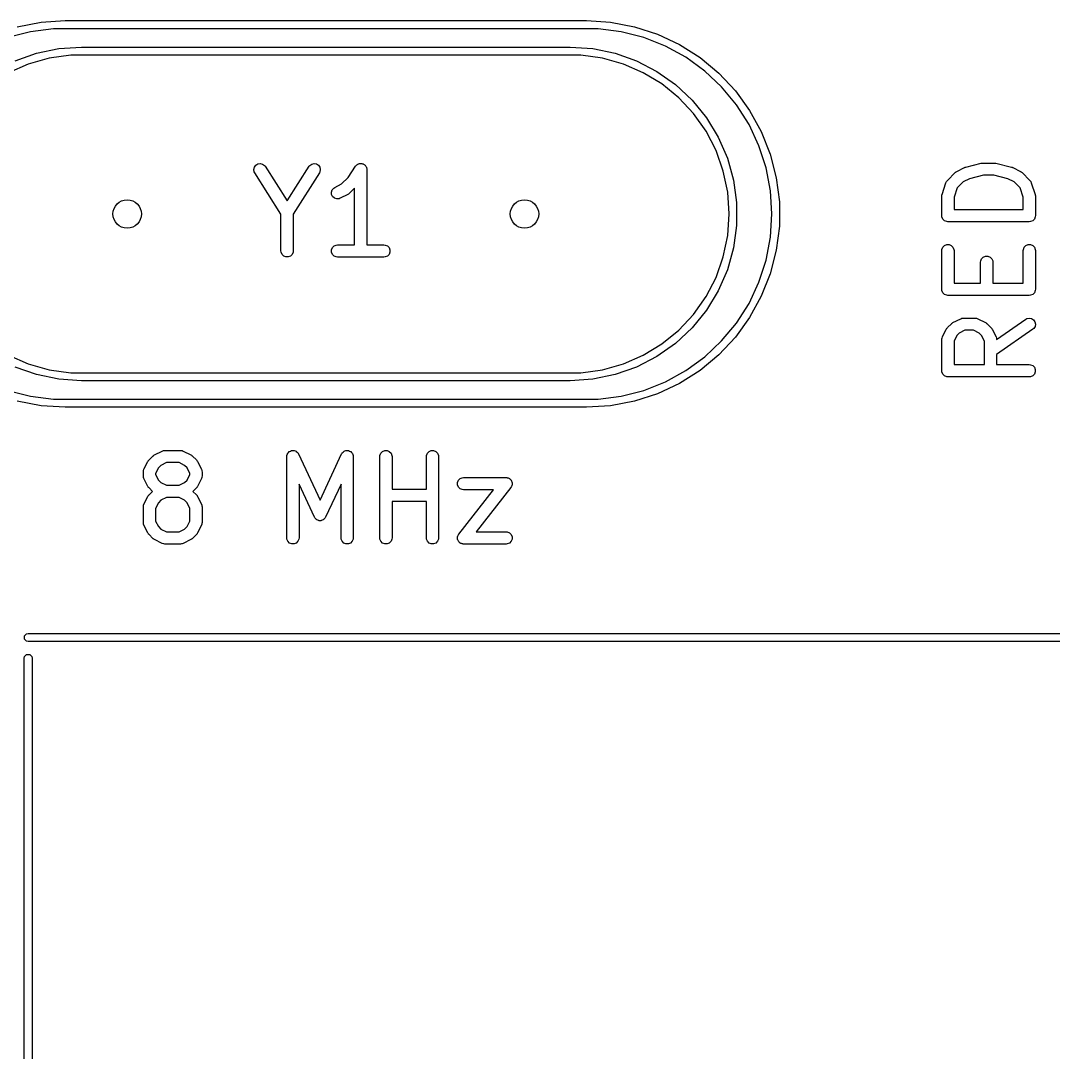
# Model space of a CAD drawing. Extents: x 3.96 to 7.48, y -4.88 to -2.96.
# Drawn here: x 6.0737 to 6.5731, y -3.475 to -2.976 of the extents above; entities that cross this region are included whole.
import ezdxf

# ---------------------------------------------------------------- set-up
doc = ezdxf.new("R2010")
doc.units = 0
doc.header["$MEASUREMENT"] = 0
doc.layers.add('BLACK', color=7, linetype='CONTINUOUS')

msp = doc.modelspace()

# ---------------------------------------------------------------- linework, layer by layer
at = {"layer": 'BLACK', "linetype": 'CONTINUOUS'}
for p, q in [((6.08358, -2.97675), (6.0953, -2.97601)), ((6.0953, -2.97601), (6.34727, -2.97601)), ((6.0953, -2.97601), (6.0953, -2.97601)), ((6.34727, -2.97601), (6.34727, -2.97601)), ((6.34727, -2.97601), (6.35898, -2.97675)), ((6.07204, -2.97895), (6.08358, -2.97675)), ((6.08966, -2.97995), (6.07848, -2.98136)), ((6.09529, -2.97995), (6.08966, -2.97995)), ((6.0953, -2.97995), (6.09529, -2.97995)), ((6.34727, -2.97995), (6.0953, -2.97995)), ((6.0953, -2.97995), (6.0953, -2.97995)), ((6.3529, -2.97995), (6.34727, -2.97995)), ((6.36408, -2.98136), (6.3529, -2.97995)), ((6.35898, -2.97675), (6.37052, -2.97895)), ((6.37052, -2.97895), (6.38169, -2.98258)), ((6.07848, -2.98136), (6.06756, -2.98416)), ((6.375, -2.98417), (6.36408, -2.98136)), ((6.38548, -2.98831), (6.375, -2.98417)), ((6.38169, -2.98258), (6.39231, -2.98758)), ((6.0814, -2.9918), (6.09218, -2.98956)), ((6.09218, -2.98956), (6.10317, -2.98881)), ((6.10317, -2.98881), (6.33939, -2.98881)), ((6.10317, -2.98881), (6.10317, -2.98881)), ((6.33939, -2.98881), (6.33939, -2.98881)), ((6.33939, -2.98881), (6.35038, -2.98956)), ((6.35038, -2.98956), (6.36117, -2.9918)), ((6.39535, -2.99374), (6.38548, -2.98831)), ((6.39231, -2.98758), (6.40222, -2.99387)), ((6.07102, -2.99549), (6.0814, -2.9918)), ((6.08751, -2.99417), (6.0774, -2.99701)), ((6.09792, -2.99274), (6.08751, -2.99417)), ((6.10316, -2.99274), (6.09792, -2.99274)), ((6.10317, -2.99275), (6.10316, -2.99274)), ((6.33939, -2.99275), (6.10317, -2.99275)), ((6.10317, -2.99275), (6.10317, -2.99275)), ((6.34464, -2.99275), (6.33939, -2.99275)), ((6.35505, -2.99418), (6.34464, -2.99275)), ((6.36516, -2.99701), (6.35505, -2.99418)), ((6.36117, -2.9918), (6.37154, -2.99549)), ((6.37154, -2.99549), (6.38133, -3.00056)), ((6.40447, -3.00037), (6.39535, -2.99374)), ((6.40222, -2.99387), (6.41127, -3.00136)), ((6.0774, -2.99701), (6.06777, -3.00119)), ((6.37479, -3.00119), (6.36516, -2.99701)), ((6.38377, -3.00665), (6.37479, -3.00119)), ((6.38133, -3.00056), (6.39032, -3.00691)), ((6.41268, -3.00808), (6.40447, -3.00037)), ((6.41127, -3.00136), (6.41931, -3.00992)), ((6.39191, -3.01328), (6.38377, -3.00665)), ((6.39032, -3.00691), (6.39837, -3.01443)), ((6.41987, -3.01677), (6.41268, -3.00808)), ((6.41931, -3.00992), (6.42621, -3.01941)), ((6.39908, -3.02095), (6.39191, -3.01328)), ((6.39837, -3.01443), (6.40533, -3.02297)), ((6.40514, -3.02953), (6.39908, -3.02095)), ((6.42591, -3.02628), (6.41987, -3.01677)), ((6.42621, -3.01941), (6.43187, -3.0297)), ((6.40533, -3.02297), (6.41105, -3.03239)), ((6.40997, -3.03886), (6.40514, -3.02953)), ((6.4307, -3.03648), (6.42591, -3.02628)), ((6.43187, -3.0297), (6.43619, -3.04062)), ((6.41105, -3.03239), (6.41544, -3.04249)), ((6.41349, -3.04876), (6.40997, -3.03886)), ((6.43419, -3.0472), (6.4307, -3.03648)), ((6.43619, -3.04062), (6.43911, -3.052)), ((6.18671, -3.04686), (6.18737, -3.04592)), ((6.18737, -3.04592), (6.18834, -3.0453)), ((6.18834, -3.0453), (6.18948, -3.0451)), ((6.18948, -3.0451), (6.1906, -3.04535)), ((6.1906, -3.04535), (6.19154, -3.04601)), ((6.19154, -3.04601), (6.1919, -3.04647)), ((6.21317, -3.04647), (6.21352, -3.04601)), ((6.21352, -3.04601), (6.21447, -3.04535)), ((6.21447, -3.04535), (6.21559, -3.0451)), ((6.21559, -3.0451), (6.21673, -3.0453)), ((6.21673, -3.0453), (6.2177, -3.04592)), ((6.2177, -3.04592), (6.21836, -3.04686)), ((6.2357, -3.04641), (6.23606, -3.04597)), ((6.23606, -3.04597), (6.23631, -3.0458)), ((6.23631, -3.0458), (6.23651, -3.0456)), ((6.23651, -3.0456), (6.23678, -3.04549)), ((6.23678, -3.04549), (6.23702, -3.04533)), ((6.23702, -3.04533), (6.23731, -3.04527)), ((6.23731, -3.04527), (6.23758, -3.04516)), ((6.23758, -3.04516), (6.23787, -3.04516)), ((6.23787, -3.04516), (6.23815, -3.0451)), ((6.23815, -3.0451), (6.23844, -3.04516)), ((6.23844, -3.04516), (6.23873, -3.04516)), ((6.23873, -3.04516), (6.239, -3.04527)), ((6.239, -3.04527), (6.23928, -3.04532)), ((6.23928, -3.04532), (6.23952, -3.04549)), ((6.23952, -3.04549), (6.23979, -3.0456)), ((6.23979, -3.0456), (6.24, -3.0458)), ((6.24, -3.0458), (6.24024, -3.04596)), ((6.24024, -3.04596), (6.2404, -3.04621)), ((6.2404, -3.04621), (6.24061, -3.04641)), ((6.41544, -3.04249), (6.41841, -3.0531)), ((6.53075, -3.04685), (6.53825, -3.04497)), ((6.53825, -3.04497), (6.53835, -3.04496)), ((6.53835, -3.04496), (6.53839, -3.04494)), ((6.53839, -3.04494), (6.53861, -3.04492)), ((6.53861, -3.04492), (6.53882, -3.04489)), ((6.53882, -3.04489), (6.53887, -3.04489)), ((6.53887, -3.04489), (6.53897, -3.04488)), ((6.53897, -3.04488), (6.54459, -3.04488)), ((6.54459, -3.04488), (6.54469, -3.04489)), ((6.54469, -3.04489), (6.54473, -3.04489)), ((6.54473, -3.04489), (6.54495, -3.04492)), ((6.54495, -3.04492), (6.54517, -3.04494)), ((6.54517, -3.04494), (6.54521, -3.04496)), ((6.54521, -3.04496), (6.54531, -3.04497)), ((6.54531, -3.04497), (6.55281, -3.04685)), ((6.18646, -3.04799), (6.18671, -3.04686)), ((6.18666, -3.04912), (6.18646, -3.04799)), ((6.18692, -3.04964), (6.18666, -3.04912)), ((6.19958, -3.06954), (6.18692, -3.04964)), ((6.1919, -3.04647), (6.20253, -3.06318)), ((6.20253, -3.06318), (6.21317, -3.04647)), ((6.21815, -3.04964), (6.20549, -3.06954)), ((6.21841, -3.04912), (6.21815, -3.04964)), ((6.21836, -3.04686), (6.21861, -3.04799)), ((6.21861, -3.04799), (6.21841, -3.04912)), ((6.23211, -3.0518), (6.2357, -3.04642)), ((6.2357, -3.04642), (6.2357, -3.04641)), ((6.2357, -3.04641), (6.2357, -3.04641)), ((6.2357, -3.04641), (6.2357, -3.04641)), ((6.24061, -3.04641), (6.24072, -3.04668)), ((6.24072, -3.04668), (6.24088, -3.04692)), ((6.24088, -3.04692), (6.24094, -3.04721)), ((6.24094, -3.04721), (6.24105, -3.04748)), ((6.24105, -3.04748), (6.24111, -3.04805)), ((6.24111, -3.04805), (6.24111, -3.04805)), ((6.24111, -3.04805), (6.24111, -3.04805)), ((6.24111, -3.04805), (6.24111, -3.04805)), ((6.24111, -3.04805), (6.24111, -3.08447)), ((6.41562, -3.05904), (6.41349, -3.04876)), ((6.4363, -3.05827), (6.43419, -3.0472)), ((6.52188, -3.05325), (6.52563, -3.0495)), ((6.52563, -3.0495), (6.52586, -3.04931)), ((6.52586, -3.04931), (6.52591, -3.04925)), ((6.52591, -3.04925), (6.526, -3.0492)), ((6.526, -3.0492), (6.52608, -3.04913)), ((6.52608, -3.04913), (6.52615, -3.0491)), ((6.52615, -3.0491), (6.5264, -3.04894)), ((6.5264, -3.04894), (6.53015, -3.04707)), ((6.53015, -3.04707), (6.53019, -3.04705)), ((6.53019, -3.04705), (6.53021, -3.04704)), ((6.53021, -3.04704), (6.53045, -3.04695)), ((6.53045, -3.04695), (6.53069, -3.04686)), ((6.53069, -3.04686), (6.53071, -3.04686)), ((6.53071, -3.04686), (6.53075, -3.04685)), ((6.53933, -3.05079), (6.5325, -3.0525)), ((6.54423, -3.05079), (6.53933, -3.05079)), ((6.55106, -3.0525), (6.54423, -3.05079)), ((6.55281, -3.04685), (6.55285, -3.04686)), ((6.55285, -3.04686), (6.55287, -3.04686)), ((6.55287, -3.04686), (6.55311, -3.04695)), ((6.55311, -3.04695), (6.55335, -3.04704)), ((6.55335, -3.04704), (6.55337, -3.04705)), ((6.55337, -3.04705), (6.55341, -3.04707)), ((6.55341, -3.04707), (6.55716, -3.04894)), ((6.55716, -3.04894), (6.55741, -3.0491)), ((6.55741, -3.0491), (6.55748, -3.04913)), ((6.55748, -3.04913), (6.55756, -3.0492)), ((6.55756, -3.0492), (6.55765, -3.04925)), ((6.55765, -3.04925), (6.5577, -3.04931)), ((6.5577, -3.04931), (6.55793, -3.0495)), ((6.55793, -3.0495), (6.56168, -3.05325)), ((6.22558, -3.05666), (6.22891, -3.055)), ((6.22891, -3.055), (6.23211, -3.0518)), ((6.41841, -3.0531), (6.41991, -3.06401)), ((6.43911, -3.052), (6.44058, -3.06364)), ((6.51929, -3.06003), (6.52117, -3.0544)), ((6.52117, -3.0544), (6.5214, -3.05387)), ((6.5214, -3.05387), (6.52147, -3.05379)), ((6.52147, -3.05379), (6.52151, -3.05369)), ((6.52151, -3.05369), (6.52188, -3.05325)), ((6.52947, -3.05401), (6.52655, -3.05693)), ((6.5325, -3.0525), (6.52947, -3.05401)), ((6.55409, -3.05401), (6.55106, -3.0525)), ((6.55701, -3.05693), (6.55409, -3.05401)), ((6.56168, -3.05325), (6.56204, -3.05369)), ((6.56204, -3.05369), (6.56208, -3.05379)), ((6.56208, -3.05379), (6.56215, -3.05387)), ((6.56215, -3.05387), (6.56239, -3.0544)), ((6.56239, -3.0544), (6.56426, -3.06003)), ((6.22398, -3.05893), (6.22434, -3.05784)), ((6.22406, -3.06008), (6.22398, -3.05893)), ((6.22457, -3.06111), (6.22406, -3.06008)), ((6.22434, -3.05784), (6.2251, -3.05697)), ((6.22544, -3.06187), (6.22457, -3.06111)), ((6.2251, -3.05697), (6.22558, -3.05666)), ((6.23198, -3.06007), (6.22823, -3.06194)), ((6.23222, -3.05991), (6.23198, -3.06007)), ((6.2323, -3.05988), (6.23222, -3.05991)), ((6.23238, -3.05982), (6.2323, -3.05988)), ((6.23247, -3.05976), (6.23238, -3.05982)), ((6.23252, -3.0597), (6.23247, -3.05976)), ((6.23274, -3.05951), (6.23252, -3.0597)), ((6.2352, -3.05706), (6.23274, -3.05951)), ((6.2352, -3.08447), (6.2352, -3.05706)), ((6.41634, -3.06952), (6.41562, -3.05904)), ((6.43701, -3.06952), (6.4363, -3.05827)), ((6.51914, -3.06096), (6.51917, -3.06067)), ((6.51914, -3.07033), (6.51914, -3.06096)), ((6.51916, -3.06059), (6.51919, -3.06049)), ((6.51917, -3.06067), (6.51916, -3.06059)), ((6.51919, -3.06049), (6.5192, -3.06038)), ((6.5192, -3.06038), (6.51923, -3.06031)), ((6.51923, -3.06031), (6.51929, -3.06003)), ((6.52655, -3.05693), (6.52505, -3.06144)), ((6.55851, -3.06144), (6.55701, -3.05693)), ((6.56426, -3.06003), (6.56433, -3.06031)), ((6.56433, -3.06031), (6.56436, -3.06038)), ((6.56436, -3.06038), (6.56437, -3.06049)), ((6.56437, -3.06049), (6.56439, -3.06059)), ((6.56439, -3.06059), (6.56439, -3.06067)), ((6.56439, -3.06067), (6.56442, -3.06096)), ((6.56442, -3.06096), (6.56442, -3.07033)), ((6.22654, -3.06223), (6.22544, -3.06187)), ((6.22769, -3.06215), (6.22654, -3.06223)), ((6.22823, -3.06194), (6.22769, -3.06215)), ((6.41991, -3.06401), (6.41991, -3.07502)), ((6.44058, -3.06364), (6.44058, -3.07539)), ((6.52505, -3.06144), (6.52505, -3.06738)), ((6.55851, -3.06738), (6.55851, -3.06144)), ((6.19958, -3.08742), (6.19958, -3.06954)), ((6.20549, -3.06954), (6.20549, -3.08742)), ((6.41562, -3.07999), (6.41634, -3.06952)), ((6.4363, -3.08076), (6.43701, -3.06952)), ((6.5192, -3.07091), (6.51914, -3.07033)), ((6.51964, -3.07197), (6.5192, -3.07091)), ((6.52505, -3.06738), (6.55851, -3.06738)), ((6.56436, -3.07091), (6.56392, -3.07197)), ((6.56442, -3.07033), (6.56436, -3.07091)), ((6.41991, -3.07502), (6.41841, -3.08594)), ((6.44058, -3.07539), (6.43911, -3.08704)), ((6.52045, -3.07279), (6.51964, -3.07197)), ((6.52152, -3.07323), (6.52045, -3.07279)), ((6.52209, -3.07329), (6.52152, -3.07323)), ((6.56146, -3.07329), (6.52209, -3.07329)), ((6.56204, -3.07323), (6.56146, -3.07329)), ((6.5631, -3.07279), (6.56204, -3.07323)), ((6.56392, -3.07197), (6.5631, -3.07279)), ((6.41349, -3.09028), (6.41562, -3.07999)), ((6.43419, -3.09183), (6.4363, -3.08076)), ((6.22401, -3.08685), (6.22445, -3.08578)), ((6.22445, -3.08578), (6.22526, -3.08497)), ((6.22526, -3.08497), (6.22633, -3.08453)), ((6.22633, -3.08453), (6.22691, -3.08447)), ((6.22691, -3.08447), (6.2352, -3.08447)), ((6.24111, -3.08447), (6.2494, -3.08447)), ((6.2494, -3.08447), (6.24998, -3.08453)), ((6.24998, -3.08453), (6.25104, -3.08497)), ((6.25104, -3.08497), (6.25186, -3.08578)), ((6.25186, -3.08578), (6.2523, -3.08685)), ((6.41841, -3.08594), (6.41544, -3.09654)), ((6.5192, -3.08663), (6.51964, -3.08557)), ((6.51964, -3.08557), (6.52045, -3.08475)), ((6.52045, -3.08475), (6.52152, -3.08431)), ((6.52152, -3.08431), (6.52267, -3.08431)), ((6.52267, -3.08431), (6.52373, -3.08475)), ((6.52373, -3.08475), (6.52455, -3.08557)), ((6.52455, -3.08557), (6.52499, -3.08663)), ((6.55857, -3.08663), (6.55901, -3.08557)), ((6.55901, -3.08557), (6.55982, -3.08475)), ((6.55982, -3.08475), (6.56089, -3.08431)), ((6.56089, -3.08431), (6.56204, -3.08431)), ((6.56204, -3.08431), (6.5631, -3.08475)), ((6.5631, -3.08475), (6.56392, -3.08557)), ((6.56392, -3.08557), (6.56436, -3.08663)), ((6.19964, -3.088), (6.19958, -3.08742)), ((6.20008, -3.08906), (6.19964, -3.088)), ((6.20089, -3.08988), (6.20008, -3.08906)), ((6.20196, -3.09032), (6.20089, -3.08988)), ((6.20311, -3.09032), (6.20196, -3.09032)), ((6.20417, -3.08988), (6.20311, -3.09032)), ((6.20499, -3.08906), (6.20417, -3.08988)), ((6.20543, -3.088), (6.20499, -3.08906)), ((6.20549, -3.08742), (6.20543, -3.088)), ((6.22401, -3.088), (6.22401, -3.08685)), ((6.22445, -3.08906), (6.22401, -3.088)), ((6.22526, -3.08988), (6.22445, -3.08906)), ((6.22633, -3.09032), (6.22526, -3.08988)), ((6.22691, -3.09038), (6.22633, -3.09032)), ((6.2494, -3.09038), (6.22691, -3.09038)), ((6.24998, -3.09032), (6.2494, -3.09038)), ((6.25104, -3.08988), (6.24998, -3.09032)), ((6.25186, -3.08906), (6.25104, -3.08988)), ((6.2523, -3.088), (6.25186, -3.08906)), ((6.2523, -3.08685), (6.2523, -3.088)), ((6.40997, -3.10017), (6.41349, -3.09028)), ((6.43911, -3.08704), (6.43619, -3.09841)), ((6.51914, -3.08721), (6.5192, -3.08663)), ((6.51914, -3.10595), (6.51914, -3.08721)), ((6.52499, -3.08663), (6.52505, -3.08721)), ((6.52505, -3.08721), (6.52505, -3.103)), ((6.53839, -3.09119), (6.5392, -3.09037)), ((6.5392, -3.09037), (6.54026, -3.08993)), ((6.54026, -3.08993), (6.54142, -3.08993)), ((6.54142, -3.08993), (6.54248, -3.09037)), ((6.54248, -3.09037), (6.5433, -3.09119)), ((6.55851, -3.08721), (6.55857, -3.08663)), ((6.55851, -3.103), (6.55851, -3.08721)), ((6.56436, -3.08663), (6.56442, -3.08721)), ((6.56442, -3.08721), (6.56442, -3.10595)), ((6.4307, -3.10255), (6.43419, -3.09183)), ((6.53789, -3.09283), (6.53794, -3.09225)), ((6.53789, -3.103), (6.53789, -3.09283)), ((6.53794, -3.09225), (6.53839, -3.09119)), ((6.5433, -3.09119), (6.54374, -3.09225)), ((6.54374, -3.09225), (6.54379, -3.09283)), ((6.54379, -3.09283), (6.54379, -3.103)), ((6.40514, -3.1095), (6.40997, -3.10017)), ((6.41544, -3.09654), (6.41105, -3.10665)), ((6.43619, -3.09841), (6.43187, -3.10933)), ((6.42591, -3.11275), (6.4307, -3.10255)), ((6.5192, -3.10653), (6.51914, -3.10595)), ((6.52505, -3.103), (6.53789, -3.103)), ((6.54379, -3.103), (6.55851, -3.103)), ((6.56442, -3.10595), (6.56436, -3.10653)), ((6.39908, -3.11808), (6.40514, -3.1095)), ((6.41105, -3.10665), (6.40533, -3.11606)), ((6.43187, -3.10933), (6.42621, -3.11962)), ((6.51964, -3.10759), (6.5192, -3.10653)), ((6.52045, -3.10841), (6.51964, -3.10759)), ((6.52152, -3.10885), (6.52045, -3.10841)), ((6.52209, -3.10891), (6.52152, -3.10885)), ((6.56146, -3.10891), (6.52209, -3.10891)), ((6.56204, -3.10885), (6.56146, -3.10891)), ((6.5631, -3.10841), (6.56204, -3.10885)), ((6.56392, -3.10759), (6.5631, -3.10841)), ((6.56436, -3.10653), (6.56392, -3.10759)), ((6.40533, -3.11606), (6.39837, -3.1246)), ((6.41987, -3.12226), (6.42591, -3.11275)), ((6.39191, -3.12575), (6.39908, -3.11808)), ((6.42621, -3.11962), (6.41931, -3.12912)), ((6.52452, -3.12206), (6.52827, -3.12019)), ((6.52827, -3.12019), (6.52881, -3.11998)), ((6.52881, -3.11998), (6.52892, -3.11997)), ((6.52892, -3.11997), (6.52902, -3.11993)), ((6.52902, -3.11993), (6.52959, -3.11987)), ((6.52959, -3.11987), (6.53522, -3.11987)), ((6.53522, -3.11987), (6.53579, -3.11993)), ((6.53579, -3.11993), (6.53589, -3.11997)), ((6.53589, -3.11997), (6.536, -3.11998)), ((6.536, -3.11998), (6.53654, -3.12019)), ((6.53654, -3.12019), (6.54029, -3.12206)), ((6.54566, -3.13028), (6.55977, -3.12041)), ((6.55977, -3.12041), (6.56027, -3.12012)), ((6.56027, -3.12012), (6.5614, -3.11987)), ((6.5614, -3.11987), (6.56253, -3.12007)), ((6.56253, -3.12007), (6.56351, -3.12069)), ((6.56351, -3.12069), (6.56417, -3.12164)), ((6.38377, -3.13238), (6.39191, -3.12575)), ((6.39837, -3.1246), (6.39032, -3.13212)), ((6.41268, -3.13095), (6.41987, -3.12226)), ((6.51945, -3.129), (6.52133, -3.12526)), ((6.52133, -3.12526), (6.52148, -3.12501)), ((6.52148, -3.12501), (6.52151, -3.12494)), ((6.52151, -3.12494), (6.52158, -3.12485)), ((6.52158, -3.12485), (6.52163, -3.12477)), ((6.52163, -3.12477), (6.52169, -3.12471)), ((6.52169, -3.12471), (6.52188, -3.12449)), ((6.52188, -3.12449), (6.52375, -3.12261)), ((6.52375, -3.12261), (6.52398, -3.12243)), ((6.52398, -3.12243), (6.52403, -3.12237)), ((6.52403, -3.12237), (6.52412, -3.12231)), ((6.52412, -3.12231), (6.5242, -3.12225)), ((6.5242, -3.12225), (6.52427, -3.12222)), ((6.52427, -3.12222), (6.52452, -3.12206)), ((6.53029, -3.12578), (6.52759, -3.12713)), ((6.53452, -3.12578), (6.53029, -3.12578)), ((6.53722, -3.12713), (6.53452, -3.12578)), ((6.54029, -3.12206), (6.54053, -3.12222)), ((6.54053, -3.12222), (6.54061, -3.12225)), ((6.54061, -3.12225), (6.54069, -3.12231)), ((6.54069, -3.12231), (6.54078, -3.12237)), ((6.54078, -3.12237), (6.54083, -3.12243)), ((6.54083, -3.12243), (6.54105, -3.12261)), ((6.54105, -3.12261), (6.54293, -3.12449)), ((6.54293, -3.12449), (6.54311, -3.12471)), ((6.54311, -3.12471), (6.54317, -3.12477)), ((6.54317, -3.12477), (6.54323, -3.12485)), ((6.54323, -3.12485), (6.5433, -3.12494)), ((6.5433, -3.12494), (6.54333, -3.12501)), ((6.54333, -3.12501), (6.54348, -3.12526)), ((6.54348, -3.12526), (6.54536, -3.129)), ((6.56316, -3.12525), (6.54567, -3.13749)), ((6.5636, -3.12487), (6.56316, -3.12525)), ((6.56421, -3.1239), (6.5636, -3.12487)), ((6.56417, -3.12164), (6.56442, -3.12276)), ((6.56442, -3.12276), (6.56421, -3.1239)), ((6.40447, -3.13866), (6.41268, -3.13095)), ((6.41931, -3.12912), (6.41127, -3.13768)), ((6.51914, -3.13033), (6.5192, -3.12975)), ((6.51914, -3.14532), (6.51914, -3.13033)), ((6.5192, -3.12975), (6.51924, -3.12965)), ((6.51924, -3.12955), (6.51945, -3.129)), ((6.51924, -3.12965), (6.51924, -3.12955)), ((6.52639, -3.12832), (6.52505, -3.13102)), ((6.52505, -3.13102), (6.52505, -3.14237)), ((6.52759, -3.12713), (6.52639, -3.12832)), ((6.53841, -3.12832), (6.53722, -3.12713)), ((6.53976, -3.13102), (6.53841, -3.12832)), ((6.53976, -3.14237), (6.53976, -3.13102)), ((6.54536, -3.129), (6.54556, -3.12955)), ((6.54556, -3.12955), (6.54557, -3.12965)), ((6.54557, -3.12965), (6.54561, -3.12975)), ((6.54561, -3.12975), (6.54566, -3.13028)), ((6.37479, -3.13784), (6.38377, -3.13238)), ((6.39032, -3.13212), (6.38133, -3.13847)), ((6.06777, -3.13784), (6.0774, -3.14203)), ((6.36516, -3.14202), (6.37479, -3.13784)), ((6.38133, -3.13847), (6.37154, -3.14354)), ((6.39535, -3.14529), (6.40447, -3.13866)), ((6.41127, -3.13768), (6.40222, -3.14516)), ((6.54567, -3.13749), (6.54567, -3.14237)), ((6.0814, -3.14723), (6.07102, -3.14354)), ((6.0774, -3.14203), (6.08751, -3.14486)), ((6.08751, -3.14486), (6.09792, -3.14629)), ((6.34464, -3.14629), (6.35505, -3.14486)), ((6.35505, -3.14486), (6.36516, -3.14202)), ((6.37154, -3.14354), (6.36117, -3.14723)), ((6.38548, -3.15072), (6.39535, -3.14529)), ((6.40222, -3.14516), (6.39231, -3.15145)), ((6.5192, -3.1459), (6.51914, -3.14532)), ((6.51964, -3.14696), (6.5192, -3.1459)), ((6.52505, -3.14237), (6.53976, -3.14237)), ((6.54567, -3.14237), (6.56146, -3.14237)), ((6.56146, -3.14237), (6.56204, -3.14243)), ((6.56204, -3.14243), (6.5631, -3.14287)), ((6.5631, -3.14287), (6.56392, -3.14368)), ((6.56392, -3.14368), (6.56436, -3.14475)), ((6.56436, -3.1459), (6.56392, -3.14696)), ((6.56436, -3.14475), (6.56436, -3.1459)), ((6.09218, -3.14947), (6.0814, -3.14723)), ((6.10317, -3.15023), (6.09218, -3.14947)), ((6.09792, -3.14629), (6.10317, -3.14629)), ((6.10317, -3.14629), (6.10317, -3.14629)), ((6.10317, -3.14629), (6.33939, -3.14629)), ((6.33939, -3.15023), (6.10317, -3.15023)), ((6.10317, -3.15023), (6.10317, -3.15023)), ((6.10317, -3.15023), (6.10317, -3.15023)), ((6.33939, -3.14629), (6.33939, -3.14629)), ((6.33939, -3.14629), (6.34464, -3.14629)), ((6.33941, -3.15022), (6.33939, -3.15023)), ((6.33939, -3.15023), (6.33939, -3.15023)), ((6.33939, -3.15023), (6.33939, -3.15023)), ((6.33939, -3.15023), (6.33939, -3.15023)), ((6.35038, -3.14947), (6.33941, -3.15022)), ((6.36117, -3.14723), (6.35038, -3.14947)), ((6.375, -3.15487), (6.38548, -3.15072)), ((6.52045, -3.14778), (6.51964, -3.14696)), ((6.52152, -3.14822), (6.52045, -3.14778)), ((6.52209, -3.14828), (6.52152, -3.14822)), ((6.56146, -3.14828), (6.52209, -3.14828)), ((6.56204, -3.14822), (6.56146, -3.14828)), ((6.5631, -3.14778), (6.56204, -3.14822)), ((6.56392, -3.14696), (6.5631, -3.14778)), ((6.06756, -3.15487), (6.07848, -3.15767)), ((6.36408, -3.15767), (6.375, -3.15487)), ((6.39231, -3.15145), (6.38169, -3.15645)), ((6.08358, -3.16228), (6.07204, -3.16008)), ((6.07848, -3.15767), (6.08966, -3.15908)), ((6.08966, -3.15908), (6.0953, -3.15908)), ((6.0953, -3.15908), (6.0953, -3.15908)), ((6.0953, -3.15908), (6.34727, -3.15908)), ((6.34727, -3.15908), (6.34727, -3.15908)), ((6.34727, -3.15908), (6.3529, -3.15908)), ((6.3529, -3.15908), (6.36408, -3.15767)), ((6.37052, -3.16008), (6.35898, -3.16228)), ((6.38169, -3.15645), (6.37052, -3.16008)), ((6.0953, -3.16302), (6.08358, -3.16228)), ((6.34727, -3.16302), (6.0953, -3.16302)), ((6.0953, -3.16302), (6.0953, -3.16302)), ((6.0953, -3.16302), (6.0953, -3.16302)), ((6.34728, -3.16302), (6.34727, -3.16302)), ((6.34727, -3.16302), (6.34727, -3.16302)), ((6.34727, -3.16302), (6.34727, -3.16302)), ((6.34727, -3.16302), (6.34727, -3.16302)), ((6.35898, -3.16228), (6.34728, -3.16302)), ((6.13841, -3.18607), (6.14216, -3.18419)), ((6.14216, -3.18419), (6.1427, -3.18398)), ((6.1427, -3.18398), (6.1428, -3.18398)), ((6.1428, -3.18398), (6.1429, -3.18394)), ((6.1429, -3.18394), (6.14348, -3.18388)), ((6.14348, -3.18388), (6.15098, -3.18388)), ((6.15098, -3.18388), (6.15155, -3.18394)), ((6.15155, -3.18394), (6.15165, -3.18398)), ((6.15165, -3.18398), (6.15176, -3.18398)), ((6.15176, -3.18398), (6.1523, -3.18419)), ((6.1523, -3.18419), (6.15605, -3.18607)), ((6.20245, -3.18626), (6.20265, -3.18578)), ((6.20265, -3.18578), (6.20282, -3.1853)), ((6.20282, -3.1853), (6.20287, -3.18525)), ((6.20287, -3.18525), (6.20289, -3.18519)), ((6.20289, -3.18519), (6.20325, -3.18483)), ((6.20325, -3.18483), (6.2036, -3.18445)), ((6.2036, -3.18445), (6.20366, -3.18442)), ((6.20366, -3.18442), (6.20371, -3.18438)), ((6.20371, -3.18438), (6.20418, -3.18418)), ((6.20418, -3.18418), (6.20464, -3.18396)), ((6.20464, -3.18396), (6.20471, -3.18396)), ((6.20471, -3.18396), (6.20477, -3.18394)), ((6.20477, -3.18394), (6.20528, -3.18394)), ((6.20528, -3.18394), (6.20579, -3.18391)), ((6.20579, -3.18391), (6.20586, -3.18394)), ((6.20586, -3.18394), (6.20592, -3.18394)), ((6.20592, -3.18394), (6.2064, -3.18413)), ((6.2064, -3.18413), (6.20688, -3.18431)), ((6.20688, -3.18431), (6.20693, -3.18435)), ((6.20693, -3.18435), (6.20699, -3.18438)), ((6.20699, -3.18438), (6.20735, -3.18474)), ((6.20735, -3.18474), (6.20773, -3.18509)), ((6.20773, -3.18509), (6.20777, -3.18516)), ((6.20777, -3.18516), (6.2078, -3.18519)), ((6.2078, -3.18519), (6.20783, -3.18526)), ((6.20783, -3.18526), (6.20802, -3.18558)), ((6.20802, -3.18558), (6.21847, -3.20797)), ((6.21847, -3.20797), (6.22892, -3.18558)), ((6.22892, -3.18558), (6.22911, -3.18526)), ((6.22911, -3.18526), (6.22914, -3.18519)), ((6.22914, -3.18519), (6.22917, -3.18516)), ((6.22917, -3.18516), (6.22921, -3.18509)), ((6.22921, -3.18509), (6.22959, -3.18474)), ((6.22959, -3.18474), (6.22995, -3.18438)), ((6.22995, -3.18438), (6.23001, -3.18435)), ((6.23001, -3.18435), (6.23006, -3.18431)), ((6.23006, -3.18431), (6.23054, -3.18413)), ((6.23054, -3.18413), (6.23102, -3.18394)), ((6.23102, -3.18394), (6.23108, -3.18394)), ((6.23108, -3.18394), (6.23114, -3.18391)), ((6.23114, -3.18391), (6.23166, -3.18394)), ((6.23166, -3.18394), (6.23217, -3.18394)), ((6.23217, -3.18394), (6.23223, -3.18396)), ((6.23223, -3.18396), (6.23229, -3.18396)), ((6.23229, -3.18396), (6.23276, -3.18418)), ((6.23276, -3.18418), (6.23323, -3.18438)), ((6.23323, -3.18438), (6.23328, -3.18442)), ((6.23328, -3.18442), (6.23334, -3.18445)), ((6.23334, -3.18445), (6.23369, -3.18483)), ((6.23369, -3.18483), (6.23405, -3.18519)), ((6.23405, -3.18519), (6.23407, -3.18525)), ((6.23407, -3.18525), (6.23412, -3.1853)), ((6.23412, -3.1853), (6.23429, -3.18578)), ((6.23429, -3.18578), (6.23449, -3.18626)), ((6.24744, -3.18626), (6.24788, -3.18519)), ((6.24788, -3.18519), (6.2487, -3.18438)), ((6.2487, -3.18438), (6.24976, -3.18394)), ((6.24976, -3.18394), (6.25092, -3.18394)), ((6.25092, -3.18394), (6.25198, -3.18438)), ((6.25198, -3.18438), (6.2528, -3.18519)), ((6.2528, -3.18519), (6.25324, -3.18626)), ((6.26994, -3.18626), (6.27038, -3.18519)), ((6.27038, -3.18519), (6.2712, -3.18438)), ((6.2712, -3.18438), (6.27226, -3.18394)), ((6.27226, -3.18394), (6.27341, -3.18394)), ((6.27341, -3.18394), (6.27448, -3.18438)), ((6.27448, -3.18438), (6.27529, -3.18519)), ((6.27529, -3.18519), (6.27573, -3.18626)), ((6.13334, -3.19301), (6.13521, -3.18926)), ((6.13521, -3.18926), (6.13537, -3.18901)), ((6.13537, -3.18901), (6.1354, -3.18894)), ((6.1354, -3.18894), (6.13547, -3.18886)), ((6.13547, -3.18886), (6.13552, -3.18877)), ((6.13552, -3.18877), (6.13558, -3.18872)), ((6.13558, -3.18872), (6.13577, -3.18849)), ((6.13577, -3.18849), (6.13764, -3.18662)), ((6.13764, -3.18662), (6.13787, -3.18643)), ((6.13787, -3.18643), (6.13792, -3.18637)), ((6.13792, -3.18637), (6.13801, -3.18632)), ((6.13801, -3.18632), (6.13809, -3.18625)), ((6.13809, -3.18625), (6.13816, -3.18622)), ((6.13816, -3.18622), (6.13841, -3.18607)), ((6.14418, -3.18979), (6.14148, -3.19113)), ((6.15028, -3.18979), (6.14418, -3.18979)), ((6.15298, -3.19113), (6.15028, -3.18979)), ((6.15605, -3.18607), (6.1563, -3.18622)), ((6.1563, -3.18622), (6.15637, -3.18625)), ((6.15637, -3.18625), (6.15645, -3.18632)), ((6.15645, -3.18632), (6.15654, -3.18637)), ((6.15654, -3.18637), (6.15659, -3.18643)), ((6.15659, -3.18643), (6.15681, -3.18662)), ((6.15681, -3.18662), (6.15869, -3.18849)), ((6.15869, -3.18849), (6.15888, -3.18872)), ((6.15888, -3.18872), (6.15893, -3.18877)), ((6.15893, -3.18877), (6.15899, -3.18886)), ((6.15899, -3.18886), (6.15906, -3.18894)), ((6.15906, -3.18894), (6.15909, -3.18901)), ((6.15909, -3.18901), (6.15924, -3.18926)), ((6.15924, -3.18926), (6.16112, -3.19301)), ((6.20239, -3.18683), (6.20243, -3.18645)), ((6.20239, -3.2262), (6.20239, -3.18683)), ((6.20243, -3.18638), (6.20244, -3.18635)), ((6.20243, -3.18645), (6.20243, -3.18638)), ((6.20244, -3.18635), (6.20245, -3.18626)), ((6.23449, -3.18626), (6.2345, -3.18635)), ((6.2345, -3.18635), (6.23451, -3.18638)), ((6.23451, -3.18638), (6.23451, -3.18645)), ((6.23451, -3.18645), (6.23455, -3.18683)), ((6.23455, -3.18683), (6.23455, -3.2262)), ((6.24739, -3.18683), (6.24744, -3.18626)), ((6.24739, -3.2262), (6.24739, -3.18683)), ((6.25324, -3.18626), (6.25329, -3.18683)), ((6.25329, -3.18683), (6.25329, -3.20263)), ((6.26988, -3.18683), (6.26994, -3.18626)), ((6.26988, -3.20263), (6.26988, -3.18683)), ((6.27573, -3.18626), (6.27579, -3.18683)), ((6.27579, -3.18683), (6.27579, -3.2262)), ((6.13303, -3.19433), (6.13308, -3.19376)), ((6.13303, -3.19621), (6.13303, -3.19433)), ((6.13308, -3.19376), (6.13312, -3.19366)), ((6.13312, -3.19366), (6.13313, -3.19355)), ((6.13313, -3.19355), (6.13334, -3.19301)), ((6.14028, -3.19233), (6.13893, -3.19503)), ((6.13893, -3.19503), (6.13893, -3.19551)), ((6.13893, -3.19551), (6.14028, -3.19821)), ((6.14148, -3.19113), (6.14028, -3.19233)), ((6.15417, -3.19233), (6.15298, -3.19113)), ((6.15552, -3.19503), (6.15417, -3.19233)), ((6.15417, -3.19821), (6.15552, -3.19551)), ((6.15552, -3.19551), (6.15552, -3.19503)), ((6.16112, -3.19301), (6.16132, -3.19355)), ((6.16132, -3.19355), (6.16133, -3.19366)), ((6.16133, -3.19366), (6.16137, -3.19376)), ((6.16137, -3.19376), (6.16143, -3.19433)), ((6.16143, -3.19433), (6.16143, -3.19621)), ((6.13308, -3.19678), (6.13303, -3.19621)), ((6.13312, -3.19688), (6.13308, -3.19678)), ((6.13313, -3.19699), (6.13312, -3.19688)), ((6.13334, -3.19753), (6.13313, -3.19699)), ((6.13521, -3.20128), (6.13334, -3.19753)), ((6.14028, -3.19821), (6.14148, -3.1994)), ((6.14148, -3.1994), (6.14418, -3.20075)), ((6.14418, -3.20075), (6.15028, -3.20075)), ((6.15028, -3.20075), (6.15298, -3.1994)), ((6.15298, -3.1994), (6.15417, -3.19821)), ((6.16112, -3.19753), (6.15924, -3.20128)), ((6.16132, -3.19699), (6.16112, -3.19753)), ((6.16133, -3.19688), (6.16132, -3.19699)), ((6.16137, -3.19678), (6.16133, -3.19688)), ((6.16143, -3.19621), (6.16137, -3.19678)), ((6.21579, -3.2162), (6.2083, -3.20014)), ((6.2083, -3.20014), (6.2083, -3.2262)), ((6.22864, -3.20014), (6.22114, -3.2162)), ((6.22864, -3.2262), (6.22864, -3.20014)), ((6.28494, -3.19938), (6.28538, -3.19832)), ((6.28494, -3.20053), (6.28494, -3.19938)), ((6.28538, -3.2016), (6.28494, -3.20053)), ((6.28538, -3.19832), (6.28619, -3.1975)), ((6.28619, -3.1975), (6.28726, -3.19706)), ((6.28726, -3.19706), (6.28784, -3.197)), ((6.28784, -3.197), (6.30846, -3.197)), ((6.30846, -3.197), (6.30862, -3.19702)), ((6.30862, -3.19702), (6.30868, -3.19701)), ((6.30868, -3.19701), (6.30876, -3.19703)), ((6.30876, -3.19703), (6.30903, -3.19706)), ((6.30903, -3.19706), (6.30941, -3.19721)), ((6.30941, -3.19721), (6.30979, -3.19732)), ((6.30979, -3.19732), (6.30993, -3.19743)), ((6.30993, -3.19743), (6.3101, -3.1975)), ((6.3101, -3.1975), (6.31038, -3.19779)), ((6.31038, -3.19779), (6.3107, -3.19803)), ((6.3107, -3.19803), (6.31079, -3.19819)), ((6.31079, -3.19819), (6.31091, -3.19832)), ((6.31091, -3.19832), (6.31107, -3.19869)), ((6.31107, -3.19869), (6.31126, -3.19904)), ((6.3112, -3.2009), (6.31109, -3.20129)), ((6.31135, -3.20053), (6.3112, -3.2009)), ((6.31126, -3.19904), (6.31129, -3.19922)), ((6.31129, -3.19922), (6.31135, -3.19938)), ((6.31135, -3.19938), (6.31135, -3.19978)), ((6.31135, -3.19978), (6.3114, -3.20018)), ((6.3114, -3.20018), (6.31135, -3.20035)), ((6.31135, -3.20035), (6.31135, -3.20053)), ((6.13537, -3.20152), (6.13521, -3.20128)), ((6.13521, -3.20613), (6.13537, -3.20589)), ((6.1354, -3.2016), (6.13537, -3.20152)), ((6.13537, -3.20589), (6.1354, -3.20581)), ((6.13547, -3.20168), (6.1354, -3.2016)), ((6.1354, -3.20581), (6.13547, -3.20573)), ((6.13552, -3.20177), (6.13547, -3.20168)), ((6.13547, -3.20573), (6.13552, -3.20564)), ((6.13558, -3.20182), (6.13552, -3.20177)), ((6.13552, -3.20564), (6.13558, -3.20559)), ((6.13577, -3.20204), (6.13558, -3.20182)), ((6.13558, -3.20559), (6.13577, -3.20537)), ((6.13743, -3.20371), (6.13577, -3.20204)), ((6.13577, -3.20537), (6.13743, -3.20371)), ((6.15869, -3.20204), (6.15703, -3.20371)), ((6.15703, -3.20371), (6.15869, -3.20537)), ((6.15888, -3.20182), (6.15869, -3.20204)), ((6.15869, -3.20537), (6.15888, -3.20559)), ((6.15893, -3.20177), (6.15888, -3.20182)), ((6.15888, -3.20559), (6.15893, -3.20564)), ((6.15899, -3.20168), (6.15893, -3.20177)), ((6.15893, -3.20564), (6.15899, -3.20573)), ((6.15906, -3.2016), (6.15899, -3.20168)), ((6.15899, -3.20573), (6.15906, -3.20581)), ((6.15909, -3.20152), (6.15906, -3.2016)), ((6.15906, -3.20581), (6.15909, -3.20589)), ((6.15924, -3.20128), (6.15909, -3.20152)), ((6.15909, -3.20589), (6.15924, -3.20613)), ((6.25329, -3.20263), (6.26988, -3.20263)), ((6.28619, -3.20241), (6.28538, -3.2016)), ((6.28551, -3.22438), (6.30238, -3.20291)), ((6.28726, -3.20285), (6.28619, -3.20241)), ((6.28784, -3.20291), (6.28726, -3.20285)), ((6.30238, -3.20291), (6.28784, -3.20291)), ((6.31078, -3.20178), (6.29391, -3.22325)), ((6.31087, -3.20164), (6.31078, -3.20178)), ((6.31091, -3.2016), (6.31087, -3.20164)), ((6.31094, -3.20152), (6.31091, -3.2016)), ((6.31109, -3.20129), (6.31094, -3.20152)), ((6.13303, -3.2112), (6.13308, -3.21063)), ((6.13308, -3.21063), (6.13312, -3.21053)), ((6.13312, -3.21053), (6.13313, -3.21042)), ((6.13313, -3.21042), (6.13334, -3.20988)), ((6.13334, -3.20988), (6.13521, -3.20613)), ((6.14028, -3.2092), (6.13893, -3.2119)), ((6.14148, -3.20801), (6.14028, -3.2092)), ((6.14418, -3.20666), (6.14148, -3.20801)), ((6.15028, -3.20666), (6.14418, -3.20666)), ((6.15298, -3.20801), (6.15028, -3.20666)), ((6.15417, -3.2092), (6.15298, -3.20801)), ((6.15552, -3.2119), (6.15417, -3.2092)), ((6.15924, -3.20613), (6.16112, -3.20988)), ((6.16112, -3.20988), (6.16132, -3.21042)), ((6.16132, -3.21042), (6.16133, -3.21053)), ((6.16133, -3.21053), (6.16137, -3.21063)), ((6.16137, -3.21063), (6.16143, -3.2112)), ((6.26988, -3.20853), (6.25329, -3.20853)), ((6.25329, -3.20853), (6.25329, -3.2262)), ((6.26988, -3.2262), (6.26988, -3.20853)), ((6.13303, -3.2187), (6.13303, -3.2112)), ((6.13893, -3.2119), (6.13893, -3.21801)), ((6.15552, -3.21801), (6.15552, -3.2119)), ((6.16143, -3.2112), (6.16143, -3.2187)), ((6.13308, -3.21928), (6.13303, -3.2187)), ((6.13312, -3.21938), (6.13308, -3.21928)), ((6.13313, -3.21948), (6.13312, -3.21938)), ((6.13334, -3.22002), (6.13313, -3.21948)), ((6.13521, -3.22377), (6.13334, -3.22002)), ((6.13893, -3.21801), (6.14028, -3.2207)), ((6.14028, -3.2207), (6.14148, -3.2219)), ((6.15298, -3.2219), (6.15417, -3.2207)), ((6.15417, -3.2207), (6.15552, -3.21801)), ((6.16112, -3.22002), (6.15924, -3.22377)), ((6.16132, -3.21948), (6.16112, -3.22002)), ((6.16133, -3.21938), (6.16132, -3.21948)), ((6.16137, -3.21928), (6.16133, -3.21938)), ((6.16143, -3.2187), (6.16137, -3.21928)), ((6.21592, -3.21641), (6.21579, -3.2162)), ((6.21594, -3.21649), (6.21592, -3.21641)), ((6.21599, -3.21654), (6.21594, -3.21649)), ((6.21609, -3.2167), (6.21599, -3.21654)), ((6.21642, -3.217), (6.21609, -3.2167)), ((6.21672, -3.21733), (6.21642, -3.217)), ((6.21684, -3.21739), (6.21672, -3.21733)), ((6.21694, -3.21748), (6.21684, -3.21739)), ((6.21736, -3.21763), (6.21694, -3.21748)), ((6.21777, -3.21782), (6.21736, -3.21763)), ((6.2179, -3.21783), (6.21777, -3.21782)), ((6.21802, -3.21787), (6.2179, -3.21783)), ((6.21847, -3.21785), (6.21802, -3.21787)), ((6.21892, -3.21787), (6.21847, -3.21785)), ((6.21904, -3.21783), (6.21892, -3.21787)), ((6.21917, -3.21782), (6.21904, -3.21783)), ((6.21958, -3.21763), (6.21917, -3.21782)), ((6.22, -3.21748), (6.21958, -3.21763)), ((6.2201, -3.21739), (6.22, -3.21748)), ((6.22022, -3.21733), (6.2201, -3.21739)), ((6.22052, -3.217), (6.22022, -3.21733)), ((6.22085, -3.2167), (6.22052, -3.217)), ((6.22095, -3.21654), (6.22085, -3.2167)), ((6.22099, -3.21649), (6.22095, -3.21654)), ((6.22102, -3.21641), (6.22099, -3.21649)), ((6.22114, -3.2162), (6.22102, -3.21641)), ((6.13537, -3.22402), (6.13521, -3.22377)), ((6.1354, -3.22409), (6.13537, -3.22402)), ((6.13547, -3.22417), (6.1354, -3.22409)), ((6.13552, -3.22426), (6.13547, -3.22417)), ((6.13558, -3.22431), (6.13552, -3.22426)), ((6.13577, -3.22454), (6.13558, -3.22431)), ((6.13764, -3.22642), (6.13577, -3.22454)), ((6.14148, -3.2219), (6.14418, -3.22325)), ((6.14418, -3.22325), (6.15028, -3.22325)), ((6.15028, -3.22325), (6.15298, -3.2219)), ((6.15869, -3.22454), (6.15681, -3.22642)), ((6.15888, -3.22431), (6.15869, -3.22454)), ((6.15893, -3.22426), (6.15888, -3.22431)), ((6.15899, -3.22417), (6.15893, -3.22426)), ((6.15906, -3.22409), (6.15899, -3.22417)), ((6.15909, -3.22402), (6.15906, -3.22409)), ((6.15924, -3.22377), (6.15909, -3.22402)), ((6.28489, -3.22598), (6.28494, -3.2258)), ((6.28494, -3.22638), (6.28489, -3.22598)), ((6.28494, -3.22563), (6.28509, -3.22525)), ((6.28494, -3.2258), (6.28494, -3.22563)), ((6.28509, -3.22525), (6.2852, -3.22487)), ((6.2852, -3.22487), (6.28535, -3.22463)), ((6.28535, -3.22463), (6.28538, -3.22456)), ((6.28538, -3.22456), (6.28542, -3.22452)), ((6.28542, -3.22452), (6.28551, -3.22438)), ((6.29391, -3.22325), (6.30846, -3.22325)), ((6.30846, -3.22325), (6.30903, -3.22331)), ((6.30903, -3.22331), (6.3101, -3.22375)), ((6.3101, -3.22375), (6.31091, -3.22456)), ((6.31091, -3.22456), (6.31135, -3.22563)), ((6.31135, -3.22563), (6.31135, -3.22678)), ((6.13787, -3.2266), (6.13764, -3.22642)), ((6.13792, -3.22666), (6.13787, -3.2266)), ((6.13801, -3.22672), (6.13792, -3.22666)), ((6.13809, -3.22678), (6.13801, -3.22672)), ((6.13816, -3.22681), (6.13809, -3.22678)), ((6.13841, -3.22697), (6.13816, -3.22681)), ((6.14216, -3.22884), (6.13841, -3.22697)), ((6.1427, -3.22905), (6.14216, -3.22884)), ((6.1428, -3.22906), (6.1427, -3.22905)), ((6.1429, -3.2291), (6.1428, -3.22906)), ((6.14348, -3.22916), (6.1429, -3.2291)), ((6.15098, -3.22916), (6.14348, -3.22916)), ((6.15155, -3.2291), (6.15098, -3.22916)), ((6.15165, -3.22906), (6.15155, -3.2291)), ((6.15176, -3.22905), (6.15165, -3.22906)), ((6.1523, -3.22884), (6.15176, -3.22905)), ((6.15605, -3.22697), (6.1523, -3.22884)), ((6.1563, -3.22681), (6.15605, -3.22697)), ((6.15637, -3.22678), (6.1563, -3.22681)), ((6.15645, -3.22672), (6.15637, -3.22678)), ((6.15654, -3.22666), (6.15645, -3.22672)), ((6.15659, -3.2266), (6.15654, -3.22666)), ((6.15681, -3.22642), (6.15659, -3.2266)), ((6.20245, -3.22678), (6.20239, -3.2262)), ((6.20289, -3.22784), (6.20245, -3.22678)), ((6.20371, -3.22866), (6.20289, -3.22784)), ((6.20477, -3.2291), (6.20371, -3.22866)), ((6.20592, -3.2291), (6.20477, -3.2291)), ((6.20699, -3.22866), (6.20592, -3.2291)), ((6.2078, -3.22784), (6.20699, -3.22866)), ((6.20824, -3.22678), (6.2078, -3.22784)), ((6.2083, -3.2262), (6.20824, -3.22678)), ((6.2287, -3.22678), (6.22864, -3.2262)), ((6.22914, -3.22784), (6.2287, -3.22678)), ((6.22995, -3.22866), (6.22914, -3.22784)), ((6.23102, -3.2291), (6.22995, -3.22866)), ((6.23217, -3.2291), (6.23102, -3.2291)), ((6.23323, -3.22866), (6.23217, -3.2291)), ((6.23405, -3.22784), (6.23323, -3.22866)), ((6.23449, -3.22678), (6.23405, -3.22784)), ((6.23455, -3.2262), (6.23449, -3.22678)), ((6.24744, -3.22678), (6.24739, -3.2262)), ((6.24788, -3.22784), (6.24744, -3.22678)), ((6.2487, -3.22866), (6.24788, -3.22784)), ((6.24976, -3.2291), (6.2487, -3.22866)), ((6.25092, -3.2291), (6.24976, -3.2291)), ((6.25198, -3.22866), (6.25092, -3.2291)), ((6.2528, -3.22784), (6.25198, -3.22866)), ((6.25324, -3.22678), (6.2528, -3.22784)), ((6.25329, -3.2262), (6.25324, -3.22678)), ((6.26994, -3.22678), (6.26988, -3.2262)), ((6.27038, -3.22784), (6.26994, -3.22678)), ((6.2712, -3.22866), (6.27038, -3.22784)), ((6.27226, -3.2291), (6.2712, -3.22866)), ((6.27341, -3.2291), (6.27226, -3.2291)), ((6.27448, -3.22866), (6.27341, -3.2291)), ((6.27529, -3.22784), (6.27448, -3.22866)), ((6.27573, -3.22678), (6.27529, -3.22784)), ((6.27579, -3.2262), (6.27573, -3.22678)), ((6.28494, -3.22678), (6.28494, -3.22638)), ((6.28501, -3.22694), (6.28494, -3.22678)), ((6.28503, -3.22712), (6.28501, -3.22694)), ((6.28523, -3.22747), (6.28503, -3.22712)), ((6.28538, -3.22784), (6.28523, -3.22747)), ((6.28551, -3.22797), (6.28538, -3.22784)), ((6.28559, -3.22812), (6.28551, -3.22797)), ((6.28591, -3.22837), (6.28559, -3.22812)), ((6.28619, -3.22866), (6.28591, -3.22837)), ((6.28636, -3.22873), (6.28619, -3.22866)), ((6.2865, -3.22884), (6.28636, -3.22873)), ((6.28689, -3.22894), (6.2865, -3.22884)), ((6.28726, -3.2291), (6.28689, -3.22894)), ((6.28753, -3.22913), (6.28726, -3.2291)), ((6.28761, -3.22915), (6.28753, -3.22913)), ((6.28767, -3.22914), (6.28761, -3.22915)), ((6.28784, -3.22916), (6.28767, -3.22914)), ((6.30846, -3.22916), (6.28784, -3.22916)), ((6.30903, -3.2291), (6.30846, -3.22916)), ((6.3101, -3.22866), (6.30903, -3.2291)), ((6.31091, -3.22784), (6.3101, -3.22866)), ((6.31135, -3.22678), (6.31091, -3.22784)), ((6.0755, -3.27361), (6.07657, -3.27255)), ((6.0755, -3.27512), (6.0755, -3.27361)), ((6.07657, -3.27619), (6.0755, -3.27512)), ((6.07657, -3.27255), (6.07732, -3.2724)), ((6.07732, -3.2724), (7.24232, -3.2724)), ((6.07732, -3.27634), (6.07657, -3.27619)), ((7.24173, -3.27634), (6.07732, -3.27634)), ((6.07535, -3.28437), (6.0755, -3.28361)), ((6.07535, -4.41425), (6.07535, -3.28437)), ((6.0755, -3.28361), (6.07657, -3.28255)), ((6.07657, -3.28255), (6.07807, -3.28255)), ((6.07807, -3.28255), (6.07914, -3.28361)), ((6.07914, -3.28361), (6.07929, -3.28437)), ((6.07929, -3.28437), (6.07929, -4.41228))]:
    msp.add_line(p, q, dxfattribs=at)
at = {"layer": 'BLACK'}
for centre in [(6.12522, -3.06952), (6.12522, -3.06952), (6.31734, -3.06952), (6.31734, -3.06952)]:
    msp.add_circle(centre, 0.00689, dxfattribs=at)

doc.saveas('drawing.dxf')
